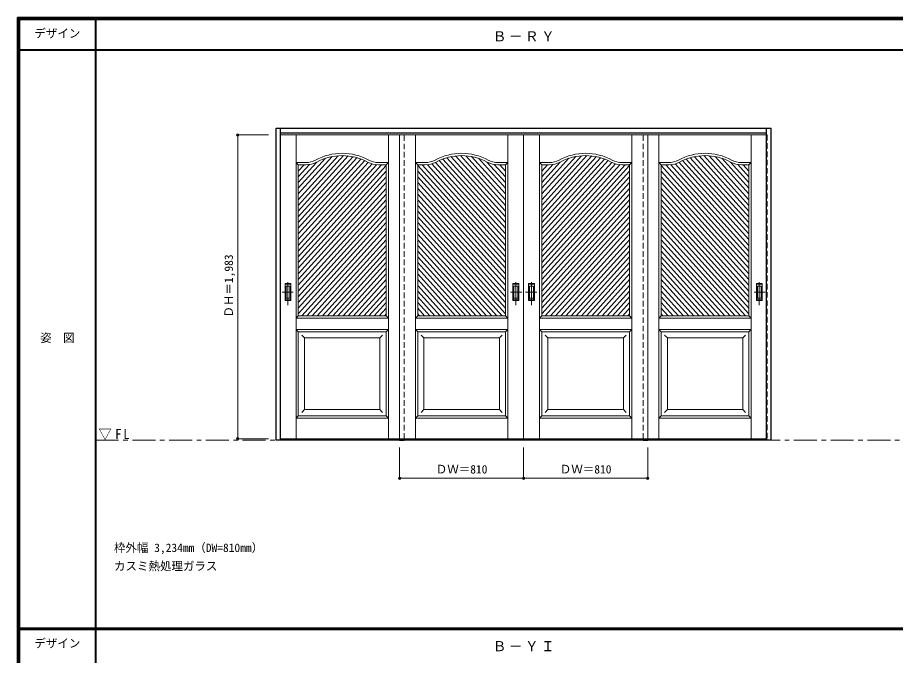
# Model space of a CAD drawing. Units: millimetres, scale not verified. Extents: x -6000 to 5700, y -4307 to 4260.
# Drawn here: x -6000 to -267, y 12 to 4175 of the extents above; entities that cross this region are included whole.
import ezdxf
from ezdxf.enums import TextEntityAlignment as Align

# ---------------------------------------------------------------- set-up
doc = ezdxf.new("R2010")
doc.units = ezdxf.units.MM
doc.header["$LTSCALE"] = 30
doc.header["$PDMODE"] = 32
doc.header["$PDSIZE"] = 15
doc.linetypes.add('CHAIN1', pattern=[8, 5, -1, 1, -1])
doc.linetypes.add('DASHED1', pattern=[1.8, 1.2, -0.6])
for name, color, linetype, lineweight in [('0-1_通り芯', 7, 'CHAIN1', 18), ('0-2_扉', 7, 'Continuous', 18), ('0-4_枠', 3, 'Continuous', 25), ('0-6_引手', 7, 'Continuous', 18), ('0-B_寸法', 7, 'Continuous', 9), ('0-C_ハッチ', 4, 'Continuous', 9), ('F-1_枠', 6, 'Continuous', 40), ('F-A_文字', 7, 'Continuous', 18)]:
    doc.layers.add(name, color=color, linetype=linetype, lineweight=lineweight)
doc.layers.add('0-A_文字', color=7, linetype='Continuous')
doc.styles.add('ＭＳ ゴシック', font='')
doc.styles.get('ＭＳ ゴシック').set_extended_font_data('MS Gothic')

msp = doc.modelspace()

# ---------------------------------------------------------------- linework, layer by layer
at = {"layer": '0-1_通り芯'}
msp.add_line((-5490, 1418), (5690, 1418), dxfattribs=at)
at = {"layer": '0-2_扉', "color": 4, "linetype": 'DASHED1', "lineweight": 9}
for p, q in [((-4285, 3409), (-4285, 1426)), ((-4282, 3409), (-4285, 3409)), ((-3475, 1426), (-3475, 3409)), ((-1915, 1426), (-1915, 3409)), ((-1108, 3409), (-1105, 3409)), ((-1105, 3409), (-1105, 1426)), ((-4282, 1426), (-4285, 1426)), ((-1108, 1426), (-1105, 1426))]:
    msp.add_line(p, q, dxfattribs=at)
at = {"layer": '0-2_扉'}
for p, q in [((-4282, 3409), (-3475, 3409)), ((-4181.5, 1426), (-4181.5, 3409)), ((-3578.5, 1426), (-3578.5, 3409)), ((-2695, 3409), (-3505, 3409)), ((-3401.5, 1426), (-3401.5, 3409)), ((-2798.5, 1426), (-2798.5, 3409)), ((-2695, 3409), (-2695, 1426)), ((-2695, 3409), (-1885, 3409)), ((-2695, 3409), (-2695, 1426)), ((-2591.5, 1426), (-2591.5, 3409)), ((-1988.5, 1426), (-1988.5, 3409)), ((-1108, 3409), (-1915, 3409)), ((-1811.5, 1426), (-1811.5, 3409)), ((-1208.5, 1426), (-1208.5, 3409)), ((-4166.5, 3214), (-4181.5, 3229)), ((-4181.5, 3229), (-4117.49, 3229)), ((-4166.5, 2360.24), (-4166.5, 3214)), ((-4166.5, 3214), (-4117.49, 3214)), ((-3578.5, 3229), (-3642.51, 3229)), ((-3593.5, 3214), (-3642.51, 3214)), ((-3593.5, 3214), (-3578.5, 3229)), ((-3593.5, 2229), (-3593.5, 3214)), ((-3386.5, 3214), (-3401.5, 3229)), ((-3401.5, 3229), (-3337.49, 3229)), ((-3386.5, 2229), (-3386.5, 3214)), ((-3386.5, 3214), (-3337.49, 3214)), ((-2798.5, 3229), (-2862.51, 3229)), ((-2813.5, 3214), (-2862.51, 3214)), ((-2813.5, 3214), (-2798.5, 3229)), ((-2813.5, 2360.24), (-2813.5, 3214)), ((-2576.5, 3214), (-2591.5, 3229)), ((-2591.5, 3229), (-2527.49, 3229)), ((-2576.5, 2360.24), (-2576.5, 3214)), ((-2576.5, 3214), (-2527.49, 3214)), ((-1988.5, 3229), (-2052.51, 3229)), ((-2003.5, 3214), (-2052.51, 3214)), ((-2003.5, 3214), (-1988.5, 3229)), ((-2003.5, 2229), (-2003.5, 3214)), ((-1796.5, 3214), (-1811.5, 3229)), ((-1811.5, 3229), (-1747.49, 3229)), ((-1796.5, 2229), (-1796.5, 3214)), ((-1796.5, 3214), (-1747.49, 3214)), ((-1208.5, 3229), (-1272.51, 3229)), ((-1223.5, 3214), (-1272.51, 3214)), ((-1223.5, 3214), (-1208.5, 3229)), ((-1223.5, 2360.24), (-1223.5, 3214)), ((-4166.31, 3091), (-4166.5, 3091)), ((-2813.69, 3091), (-2813.5, 3091)), ((-2576.31, 3091), (-2576.5, 3091)), ((-1223.69, 3091), (-1223.5, 3091)), ((-4166.5, 2229), (-4166.5, 2371.05)), ((-2813.5, 2229), (-2813.5, 2371.05)), ((-2576.5, 2229), (-2576.5, 2371.05)), ((-1223.5, 2229), (-1223.5, 2371.05)), ((-4181.5, 2214), (-4166.5, 2229)), ((-3578.5, 2214), (-4181.5, 2214)), ((-4166.5, 2229), (-3977.5, 2229)), ((-3593.5, 2229), (-4121.5, 2229)), ((-3593.5, 2229), (-3578.5, 2214)), ((-3386.5, 2229), (-3401.5, 2214)), ((-3401.5, 2214), (-2798.5, 2214)), ((-3386.5, 2229), (-2858.5, 2229)), ((-2813.5, 2229), (-3002.5, 2229)), ((-2798.5, 2214), (-2813.5, 2229)), ((-2591.5, 2214), (-2576.5, 2229)), ((-1988.5, 2214), (-2591.5, 2214)), ((-2576.5, 2229), (-2387.5, 2229)), ((-2003.5, 2229), (-2531.5, 2229)), ((-2003.5, 2229), (-1988.5, 2214)), ((-1796.5, 2229), (-1811.5, 2214)), ((-1811.5, 2214), (-1208.5, 2214)), ((-1796.5, 2229), (-1268.5, 2229)), ((-1223.5, 2229), (-1412.5, 2229)), ((-1208.5, 2214), (-1223.5, 2229)), ((-4181.5, 2139), (-4166.5, 2124)), ((-4181.5, 2139), (-3578.5, 2139)), ((-4166.5, 1576), (-4166.5, 2124)), ((-4166.5, 2124), (-3593.5, 2124)), ((-3593.5, 2124), (-3578.5, 2139)), ((-3593.5, 1576), (-3593.5, 2124)), ((-3386.5, 2124), (-3401.5, 2139)), ((-2798.5, 2139), (-3401.5, 2139)), ((-3386.5, 1576), (-3386.5, 2124)), ((-2813.5, 2124), (-3386.5, 2124)), ((-2798.5, 2139), (-2813.5, 2124)), ((-2813.5, 1576), (-2813.5, 2124)), ((-2591.5, 2139), (-2576.5, 2124)), ((-2591.5, 2139), (-1988.5, 2139)), ((-2576.5, 1576), (-2576.5, 2124)), ((-2576.5, 2124), (-2003.5, 2124)), ((-2003.5, 2124), (-1988.5, 2139)), ((-2003.5, 1576), (-2003.5, 2124)), ((-1796.5, 2124), (-1811.5, 2139)), ((-1208.5, 2139), (-1811.5, 2139)), ((-1796.5, 1576), (-1796.5, 2124)), ((-1223.5, 2124), (-1796.5, 2124)), ((-1208.5, 2139), (-1223.5, 2124)), ((-1223.5, 1576), (-1223.5, 2124)), ((-4126.46, 2084), (-4144.14, 2101.68)), ((-4126.5, 1616), (-4126.5, 2084)), ((-3633.5, 2084), (-4126.5, 2084)), ((-3633.5, 2084), (-3615.82, 2101.68)), ((-3633.5, 2084), (-3633.5, 1616)), ((-3346.5, 2084), (-3364.18, 2101.68)), ((-3346.5, 2084), (-3346.5, 1616)), ((-3346.5, 2084), (-2853.5, 2084)), ((-2853.54, 2084), (-2835.86, 2101.68)), ((-2853.5, 1616), (-2853.5, 2084)), ((-2536.46, 2084), (-2554.14, 2101.68)), ((-2536.5, 1616), (-2536.5, 2084)), ((-2043.5, 2084), (-2536.5, 2084)), ((-2043.5, 2084), (-2025.82, 2101.68)), ((-2043.5, 2084), (-2043.5, 1616)), ((-1756.5, 2084), (-1774.18, 2101.68)), ((-1756.5, 2084), (-1756.5, 1616)), ((-1756.5, 2084), (-1263.5, 2084)), ((-1263.54, 2084), (-1245.86, 2101.68)), ((-1263.5, 1616), (-1263.5, 2084)), ((-4126.5, 1616), (-4144.18, 1598.32)), ((-4126.5, 1616), (-4126.5, 1617.43)), ((-3633.5, 1616), (-4126.5, 1616)), ((-3633.5, 1616), (-3615.82, 1598.32)), ((-3346.5, 1616), (-3364.18, 1598.32)), ((-3346.5, 1616), (-2853.5, 1616)), ((-2853.5, 1616), (-2853.5, 1617.43)), ((-2853.5, 1616), (-2835.82, 1598.32)), ((-2536.5, 1616), (-2554.18, 1598.32)), ((-2536.5, 1616), (-2536.5, 1617.43)), ((-2043.5, 1616), (-2536.5, 1616)), ((-2043.5, 1616), (-2025.82, 1598.32)), ((-1756.5, 1616), (-1774.18, 1598.32)), ((-1756.5, 1616), (-1263.5, 1616)), ((-1263.5, 1616), (-1263.5, 1617.43)), ((-1263.5, 1616), (-1245.82, 1598.32)), ((-4166.5, 1576), (-4181.5, 1561)), ((-4181.5, 1561), (-3578.5, 1561)), ((-4166.5, 1576), (-3593.5, 1576)), ((-3593.5, 1576), (-3578.5, 1561)), ((-3386.5, 1576), (-3401.5, 1561)), ((-2798.5, 1561), (-3401.5, 1561)), ((-2813.5, 1576), (-3386.5, 1576)), ((-2813.5, 1576), (-2798.5, 1561)), ((-2576.5, 1576), (-2591.5, 1561)), ((-2591.5, 1561), (-1988.5, 1561)), ((-2576.5, 1576), (-2003.5, 1576)), ((-2003.5, 1576), (-1988.5, 1561)), ((-1796.5, 1576), (-1811.5, 1561)), ((-1208.5, 1561), (-1811.5, 1561)), ((-1223.5, 1576), (-1796.5, 1576)), ((-1223.5, 1576), (-1208.5, 1561)), ((-4282, 1426), (-3475, 1426)), ((-1108, 1426), (-1915, 1426))]:
    msp.add_line(p, q, dxfattribs=at)
at = {"layer": '0-2_扉', "color": 3, "lineweight": 25}
for p, q in [((-3505, 1418), (-3475, 1418)), ((-1915, 1418), (-1885, 1418))]:
    msp.add_line(p, q, dxfattribs=at)
at = {"layer": '0-2_扉'}
for points in [[(-2695, 1426), (-3505, 1426), (-3505, 3409)], [(-2695, 1426), (-1885, 1426), (-1885, 3409)]]:
    msp.add_lwpolyline(points, dxfattribs=at)
for centre, radius, start, end in [((-3880, 2924), 365, 61.6423, 118.3577), ((-3880, 2924), 350, 61.6423, 118.3577), ((-3100, 2924), 365, 61.6423, 118.3577), ((-3100, 2924), 350, 61.6423, 118.3577), ((-2290, 2924), 365, 61.6423, 118.3577), ((-2290, 2924), 350, 61.6423, 118.3577), ((-1510, 2924), 365, 61.6423, 118.3577), ((-1510, 2924), 350, 61.6423, 118.3577), ((-4117.49, 3364), 135, 270, 298.3577), ((-4117.49, 3364), 150, 270, 298.3577), ((-3642.51, 3364), 150, 241.6423, 270), ((-3642.51, 3364), 135, 241.6423, 270), ((-3337.49, 3364), 135, 270, 298.3577), ((-3337.49, 3364), 150, 270, 298.3577), ((-2862.51, 3364), 150, 241.6423, 270), ((-2862.51, 3364), 135, 241.6423, 270), ((-2527.49, 3364), 135, 270, 298.3577), ((-2527.49, 3364), 150, 270, 298.3577), ((-2052.51, 3364), 150, 241.6423, 270), ((-2052.51, 3364), 135, 241.6423, 270), ((-1747.49, 3364), 135, 270, 298.3577), ((-1747.49, 3364), 150, 270, 298.3577), ((-1272.51, 3364), 150, 241.6423, 270), ((-1272.51, 3364), 135, 241.6423, 270)]:
    msp.add_arc(centre, radius, start, end, dxfattribs=at)
at = {"layer": '0-4_枠'}
for p, q in [((-4312, 1418), (-4312, 3453)), ((-4312, 3453), (-1078, 3453)), ((-4282, 1418), (-4282, 3453)), ((-1108, 1418), (-1108, 3453)), ((-1078, 1418), (-1078, 3453)), ((-4282, 3423), (-1108, 3423)), ((-4282, 1418), (-4312, 1418)), ((-1108, 1421), (-4282, 1421)), ((-1108, 1418), (-4282, 1418)), ((-1078, 1418), (-1108, 1418))]:
    msp.add_line(p, q, dxfattribs=at)
at = {"layer": '0-6_引手', "linetype": 'CHAIN1'}
for p, q in [((-4234, 2298.27), (-4234, 2469.12)), ((-2746, 2298.27), (-2746, 2469.12)), ((-2644, 2298.27), (-2644, 2469.12)), ((-1156, 2298.27), (-1156, 2469.12)), ((-4272.07, 2383.5), (-4199.56, 2383.5)), ((-2707.93, 2383.5), (-2780.44, 2383.5)), ((-2682.07, 2383.5), (-2609.56, 2383.5)), ((-1117.93, 2383.5), (-1190.44, 2383.5))]:
    msp.add_line(p, q, dxfattribs=at)
at = {"layer": '0-6_引手'}
for p, q in [((-4253, 2438.5), (-4215, 2438.5)), ((-4253, 2328.5), (-4253, 2438.5)), ((-4246.5, 2422.5), (-4221.5, 2422.5)), ((-4246.5, 2344.5), (-4246.5, 2422.5)), ((-4221.5, 2344.5), (-4221.5, 2422.5)), ((-4215, 2328.5), (-4215, 2438.5)), ((-2727, 2438.5), (-2765, 2438.5)), ((-2765, 2328.5), (-2765, 2438.5)), ((-2733.5, 2422.5), (-2758.5, 2422.5)), ((-2758.5, 2344.5), (-2758.5, 2422.5)), ((-2733.5, 2344.5), (-2733.5, 2422.5)), ((-2727, 2328.5), (-2727, 2438.5)), ((-2663, 2438.5), (-2625, 2438.5)), ((-2663, 2328.5), (-2663, 2438.5)), ((-2656.5, 2422.5), (-2631.5, 2422.5)), ((-2656.5, 2344.5), (-2656.5, 2422.5)), ((-2631.5, 2344.5), (-2631.5, 2422.5)), ((-2625, 2328.5), (-2625, 2438.5)), ((-1137, 2438.5), (-1175, 2438.5)), ((-1175, 2328.5), (-1175, 2438.5)), ((-1143.5, 2422.5), (-1168.5, 2422.5)), ((-1168.5, 2344.5), (-1168.5, 2422.5)), ((-1143.5, 2344.5), (-1143.5, 2422.5)), ((-1137, 2328.5), (-1137, 2438.5)), ((-4253, 2328.5), (-4215, 2328.5)), ((-4246.5, 2344.5), (-4221.5, 2344.5)), ((-2727, 2328.5), (-2765, 2328.5)), ((-2733.5, 2344.5), (-2758.5, 2344.5)), ((-2663, 2328.5), (-2625, 2328.5)), ((-2656.5, 2344.5), (-2631.5, 2344.5)), ((-1137, 2328.5), (-1175, 2328.5)), ((-1143.5, 2344.5), (-1168.5, 2344.5))]:
    msp.add_line(p, q, dxfattribs=at)
at = {"layer": '0-6_引手', "linetype": 'DASHED1'}
for p, q in [((-4218, 2332.5), (-4218, 2434.5)), ((-2762, 2332.5), (-2762, 2434.5)), ((-2628, 2332.5), (-2628, 2434.5)), ((-1172, 2332.5), (-1172, 2434.5)), ((-4250, 2332.5), (-4218, 2332.5)), ((-2730, 2332.5), (-2762, 2332.5)), ((-2660, 2332.5), (-2628, 2332.5)), ((-1140, 2332.5), (-1172, 2332.5))]:
    msp.add_line(p, q, dxfattribs=at)
for points in [[(-4250, 2332.5), (-4250, 2434.5), (-4218, 2434.5)], [(-2730, 2332.5), (-2730, 2434.5), (-2762, 2434.5)], [(-2660, 2332.5), (-2660, 2434.5), (-2628, 2434.5)], [(-1140, 2332.5), (-1140, 2434.5), (-1172, 2434.5)]]:
    msp.add_lwpolyline(points, dxfattribs=at)
at = {"layer": '0-B_寸法', "color": 4}
for p, q in [((-4562, 3409), (-4362, 3409)), ((-4562, 3409), (-4562, 1426)), ((-4562, 1426), (-4362, 1426)), ((-3505, 1168), (-3505, 1368)), ((-2695, 1168), (-2695, 1368)), ((-1885, 1168), (-1885, 1368)), ((-3505, 1168), (-1885, 1168))]:
    msp.add_line(p, q, dxfattribs=at)
at = {"layer": '0-B_寸法'}
for p in [(-4562, 3409), (-4562, 1426), (-3505, 1168), (-2695, 1168), (-1885, 1168)]:
    msp.add_point(p, dxfattribs=at)
at = {"layer": '0-C_ハッチ'}
for p, q in [((-3872.29, 3273.92), (-4166.5, 2949.06)), ((-3906.88, 3272.97), (-4166.5, 2986.3)), ((-3840.51, 3271.77), (-4166.5, 2911.82)), ((-3945.22, 3267.87), (-4166.5, 3023.55)), ((-3139.49, 3271.77), (-2813.5, 2911.82)), ((-3107.71, 3273.92), (-2813.5, 2949.06)), ((-3073.12, 3272.97), (-2813.5, 2986.3)), ((-3034.78, 3267.87), (-2813.5, 3023.55)), ((-2282.29, 3273.92), (-2576.5, 2949.06)), ((-2316.88, 3272.97), (-2576.5, 2986.3)), ((-2250.51, 3271.77), (-2576.5, 2911.82)), ((-2355.22, 3267.87), (-2576.5, 3023.55)), ((-1549.49, 3271.77), (-1223.5, 2911.82)), ((-1517.71, 3273.92), (-1223.5, 2949.06)), ((-1483.12, 3272.97), (-1223.5, 2986.3)), ((-1444.78, 3267.87), (-1223.5, 3023.55)), ((-3810.98, 3267.13), (-4166.5, 2874.58)), ((-3783.35, 3260.39), (-4166.5, 2837.33)), ((-3989.23, 3256.52), (-4166.5, 3060.79)), ((-3757.39, 3251.82), (-4166.5, 2800.09)), ((-3732.92, 3241.6), (-4166.5, 2762.85)), ((-4045.65, 3231.47), (-4166.5, 3098.03)), ((-3709.76, 3229.92), (-4166.5, 2725.61)), ((-3684.91, 3220.12), (-4166.5, 2688.36)), ((-4093.44, 3215.94), (-4166.5, 3135.27)), ((-3656.16, 3214.62), (-4166.5, 2651.12)), ((-4128.93, 3214), (-4166.5, 3172.51)), ((-3622.99, 3214), (-4166.5, 2613.88)), ((-3357.01, 3214), (-2813.5, 2613.88)), ((-3323.84, 3214.62), (-2813.5, 2651.12)), ((-3295.09, 3220.12), (-2813.5, 2688.36)), ((-3270.24, 3229.92), (-2813.5, 2725.61)), ((-3247.08, 3241.6), (-2813.5, 2762.85)), ((-3222.61, 3251.82), (-2813.5, 2800.09)), ((-3196.65, 3260.39), (-2813.5, 2837.33)), ((-3169.02, 3267.13), (-2813.5, 2874.58)), ((-2990.77, 3256.52), (-2813.5, 3060.79)), ((-2934.35, 3231.47), (-2813.5, 3098.03)), ((-2886.56, 3215.94), (-2813.5, 3135.27)), ((-2851.07, 3214), (-2813.5, 3172.51)), ((-2220.98, 3267.13), (-2576.5, 2874.58)), ((-2193.35, 3260.39), (-2576.5, 2837.33)), ((-2399.23, 3256.52), (-2576.5, 3060.79)), ((-2167.39, 3251.82), (-2576.5, 2800.09)), ((-2142.92, 3241.6), (-2576.5, 2762.85)), ((-2455.65, 3231.47), (-2576.5, 3098.03)), ((-2119.76, 3229.92), (-2576.5, 2725.61)), ((-2094.91, 3220.12), (-2576.5, 2688.36)), ((-2503.44, 3215.94), (-2576.5, 3135.27)), ((-2066.16, 3214.62), (-2576.5, 2651.12)), ((-2538.93, 3214), (-2576.5, 3172.51)), ((-2032.99, 3214), (-2576.5, 2613.88)), ((-1767.01, 3214), (-1223.5, 2613.88)), ((-1733.84, 3214.62), (-1223.5, 2651.12)), ((-1705.09, 3220.12), (-1223.5, 2688.36)), ((-1680.24, 3229.92), (-1223.5, 2725.61)), ((-1657.08, 3241.6), (-1223.5, 2762.85)), ((-1632.62, 3251.82), (-1223.5, 2800.09)), ((-1606.65, 3260.39), (-1223.5, 2837.33)), ((-1579.02, 3267.13), (-1223.5, 2874.58)), ((-1400.77, 3256.52), (-1223.5, 3060.79)), ((-1344.35, 3231.47), (-1223.5, 3098.03)), ((-1296.56, 3215.94), (-1223.5, 3135.27)), ((-1261.07, 3214), (-1223.5, 3172.51)), ((-3593.5, 3209.32), (-4166.5, 2576.64)), ((-3593.5, 3172.08), (-4166.5, 2539.4)), ((-3386.5, 3209.32), (-2813.5, 2576.64)), ((-3386.5, 3172.08), (-2813.5, 2539.4)), ((-2003.5, 3209.32), (-2576.5, 2576.64)), ((-2003.5, 3172.08), (-2576.5, 2539.4)), ((-1796.5, 3209.32), (-1223.5, 2576.64)), ((-1796.5, 3172.08), (-1223.5, 2539.4)), ((-3593.5, 3134.84), (-4166.5, 2502.15)), ((-3593.5, 3097.6), (-4166.5, 2464.91)), ((-3386.5, 3134.84), (-2813.5, 2502.15)), ((-3386.5, 3097.6), (-2813.5, 2464.91)), ((-2003.5, 3134.84), (-2576.5, 2502.15)), ((-2003.5, 3097.6), (-2576.5, 2464.91)), ((-1796.5, 3134.84), (-1223.5, 2502.15)), ((-1796.5, 3097.6), (-1223.5, 2464.91)), ((-3593.5, 3060.36), (-4166.5, 2427.67)), ((-3386.5, 3060.36), (-2813.5, 2427.67)), ((-2003.5, 3060.36), (-2576.5, 2427.67)), ((-1796.5, 3060.36), (-1223.5, 2427.67)), ((-3593.5, 3023.11), (-4166.5, 2390.43)), ((-3593.5, 2985.87), (-4166.5, 2353.18)), ((-3386.5, 3023.11), (-2813.5, 2390.43)), ((-3386.5, 2985.87), (-2813.5, 2353.18)), ((-2003.5, 3023.11), (-2576.5, 2390.43)), ((-2003.5, 2985.87), (-2576.5, 2353.18)), ((-1796.5, 3023.11), (-1223.5, 2390.43)), ((-1796.5, 2985.87), (-1223.5, 2353.18)), ((-3593.5, 2948.63), (-4166.5, 2315.94)), ((-3386.5, 2948.63), (-2813.5, 2315.94)), ((-2003.5, 2948.63), (-2576.5, 2315.94)), ((-1796.5, 2948.63), (-1223.5, 2315.94)), ((-3593.5, 2911.39), (-4166.5, 2278.7)), ((-3593.5, 2874.14), (-4166.5, 2241.46)), ((-3386.5, 2911.39), (-2813.5, 2278.7)), ((-3386.5, 2874.14), (-2813.5, 2241.46)), ((-2003.5, 2911.39), (-2576.5, 2278.7)), ((-2003.5, 2874.14), (-2576.5, 2241.46)), ((-1796.5, 2911.39), (-1223.5, 2278.7)), ((-1796.5, 2874.14), (-1223.5, 2241.46)), ((-3593.5, 2836.9), (-4144.05, 2229)), ((-3386.5, 2836.9), (-2835.95, 2229)), ((-2003.5, 2836.9), (-2554.05, 2229)), ((-1796.5, 2836.9), (-1245.95, 2229)), ((-3593.5, 2799.66), (-4110.32, 2229)), ((-3593.5, 2762.42), (-4076.59, 2229)), ((-3386.5, 2799.66), (-2869.68, 2229)), ((-3386.5, 2762.42), (-2903.41, 2229)), ((-2003.5, 2799.66), (-2520.32, 2229)), ((-2003.5, 2762.42), (-2486.59, 2229)), ((-1796.5, 2799.66), (-1279.68, 2229)), ((-1796.5, 2762.42), (-1313.41, 2229)), ((-3593.5, 2725.17), (-4042.86, 2229)), ((-3386.5, 2725.17), (-2937.14, 2229)), ((-2003.5, 2725.17), (-2452.86, 2229)), ((-1796.5, 2725.17), (-1347.14, 2229)), ((-3593.5, 2687.93), (-4009.13, 2229)), ((-3593.5, 2650.69), (-3975.41, 2229)), ((-3386.5, 2687.93), (-2970.87, 2229)), ((-3386.5, 2650.69), (-3004.59, 2229)), ((-2003.5, 2687.93), (-2419.13, 2229)), ((-2003.5, 2650.69), (-2385.41, 2229)), ((-1796.5, 2687.93), (-1380.87, 2229)), ((-1796.5, 2650.69), (-1414.59, 2229)), ((-3593.5, 2613.45), (-3941.68, 2229)), ((-3386.5, 2613.45), (-3038.32, 2229)), ((-2003.5, 2613.45), (-2351.68, 2229)), ((-1796.5, 2613.45), (-1448.32, 2229)), ((-3593.5, 2576.21), (-3907.95, 2229)), ((-3593.5, 2538.96), (-3874.22, 2229)), ((-3386.5, 2576.21), (-3072.05, 2229)), ((-3386.5, 2538.96), (-3105.78, 2229)), ((-2003.5, 2576.21), (-2317.95, 2229)), ((-2003.5, 2538.96), (-2284.22, 2229)), ((-1796.5, 2576.21), (-1482.05, 2229)), ((-1796.5, 2538.96), (-1515.78, 2229)), ((-3593.5, 2501.72), (-3840.49, 2229)), ((-3386.5, 2501.72), (-3139.51, 2229)), ((-2003.5, 2501.72), (-2250.49, 2229)), ((-1796.5, 2501.72), (-1549.51, 2229)), ((-3593.5, 2464.48), (-3806.76, 2229)), ((-3593.5, 2427.24), (-3773.03, 2229)), ((-3386.5, 2464.48), (-3173.24, 2229)), ((-3386.5, 2427.24), (-3206.97, 2229)), ((-2003.5, 2464.48), (-2216.76, 2229)), ((-2003.5, 2427.24), (-2183.03, 2229)), ((-1796.5, 2464.48), (-1583.24, 2229)), ((-1796.5, 2427.24), (-1616.97, 2229)), ((-3593.5, 2389.99), (-3739.3, 2229)), ((-3593.5, 2352.75), (-3705.57, 2229)), ((-3386.5, 2389.99), (-3240.7, 2229)), ((-3386.5, 2352.75), (-3274.43, 2229)), ((-2003.5, 2389.99), (-2149.3, 2229)), ((-2003.5, 2352.75), (-2115.57, 2229)), ((-1796.5, 2389.99), (-1650.7, 2229)), ((-1796.5, 2352.75), (-1684.43, 2229)), ((-3593.5, 2315.51), (-3671.85, 2229)), ((-3386.5, 2315.51), (-3308.15, 2229)), ((-2003.5, 2315.51), (-2081.85, 2229)), ((-1796.5, 2315.51), (-1718.15, 2229)), ((-3593.5, 2278.27), (-3638.12, 2229)), ((-3593.5, 2241.02), (-3604.39, 2229)), ((-3386.5, 2278.27), (-3341.88, 2229)), ((-3386.5, 2241.02), (-3375.61, 2229)), ((-2003.5, 2278.27), (-2048.12, 2229)), ((-2003.5, 2241.02), (-2014.39, 2229)), ((-1796.5, 2278.27), (-1751.88, 2229)), ((-1796.5, 2241.02), (-1785.61, 2229))]:
    msp.add_line(p, q, dxfattribs=at)
at = {"layer": 'F-1_枠'}
for p, q in [((-6000, 4175), (5700, 4175)), ((-6000, 4175), (-6000, -4205)), ((-6000, 4170), (5700, 4170)), ((-6000, 4165), (5700, 4165)), ((-5995, 4175), (-5995, -4205)), ((-5990, 4175), (-5990, -4205)), ((-5490, 4175), (-5490, -3790)), ((-6000, 3965), (5700, 3965)), ((-6000, 190.5), (5700, 190.5)), ((-6000, 187.5), (5700, 187.5)), ((-6000, 184.5), (5700, 184.5))]:
    msp.add_line(p, q, dxfattribs=at)

# ---------------------------------------------------------------- texts
at = {"layer": '0-A_文字', "style": 'ＭＳ ゴシック'}
for s, p in [('枠外幅 3,234mm（DW=810mm）', (-5370, 670.5)), ('カスミ熱処理ガラス', (-5370, 550.5))]:
    msp.add_text(s, height=54.99, dxfattribs=at).set_placement(p, align=Align.BOTTOM_LEFT)
at = {"layer": '0-A_文字', "char_height": 65.98, "attachment_point": 7, "style": 'ＭＳ ゴシック'}
for s, insert in [('\\T1.17;Ｂ－ＲＹ', (-2897.5, 4020)), ('\\T1.26;\\W0.95;▽FL', (-5471.25, 1418)), ('\\T1.17;Ｂ－ＹＩ', (-2897.5, 39.5))]:
    msp.add_mtext(s, dxfattribs=dict(at, insert=insert))
at = {"layer": '0-B_寸法', "style": 'ＭＳ ゴシック'}
msp.add_text('ＤＨ＝1,983', height=54.99, rotation=90, dxfattribs=at).set_placement((-4577, 2217.25), align=Align.BOTTOM_LEFT)
for p in [(-3268.75, 1183), (-2458.75, 1183)]:
    msp.add_text('ＤＷ＝810', height=54.99, dxfattribs=at).set_placement(p, align=Align.BOTTOM_LEFT)
at = {"layer": 'F-A_文字', "style": 'ＭＳ ゴシック'}
for s, p in [('デザイン', (-5890, 4027.5)), ('姿\u3000図', (-5852.5, 2040.25)), ('デザイン', (-5890, 47))]:
    msp.add_text(s, height=54.99, dxfattribs=at).set_placement(p, align=Align.BOTTOM_LEFT)

doc.saveas('drawing.dxf')
